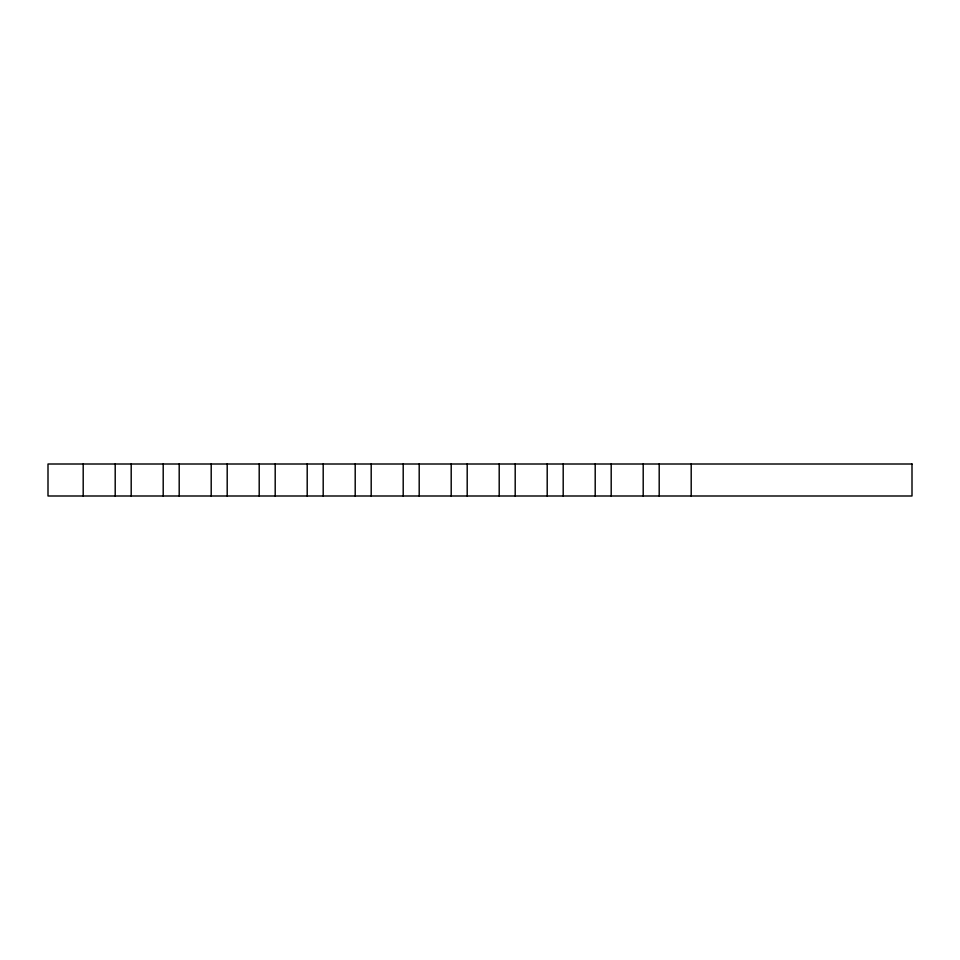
<?xml version="1.0" encoding="UTF-8"?>
<svg xmlns="http://www.w3.org/2000/svg" width="960" height="960" viewBox="0 0 960 960"><rect width="100%" height="100%" fill="white"/><g stroke="black" fill="none" stroke-linecap="round" stroke-linejoin="round"><path stroke-width="1.44" d="M691.2 464.004L691.2 495.996M659.196 464.004L659.196 495.996M643.2 464.004L643.2 495.996M611.196 464.004L611.196 495.996M595.2 464.004L595.2 495.996M563.196 464.004L563.196 495.996M547.2 464.004L547.2 495.996M515.196 464.004L515.196 495.996M499.2 464.004L499.2 495.996M467.196 464.004L467.196 495.996M451.2 464.004L451.2 495.996M419.196 464.004L419.196 495.996M403.2 464.004L403.2 495.996M371.196 464.004L371.196 495.996M355.2 464.004L355.2 495.996M323.196 464.004L323.196 495.996M307.2 464.004L307.2 495.996M275.196 464.004L275.196 495.996M259.2 464.004L259.2 495.996M227.196 464.004L227.196 495.996M211.2 464.004L211.2 495.996M179.196 464.004L179.196 495.996M163.2 464.004L163.2 495.996M131.196 464.004L131.196 495.996M115.2 464.004L115.2 495.996M83.196 464.004L83.196 495.996M912 464.004L48 464.004L48 495.996L912 495.996L912 464.004"/></g></svg>
